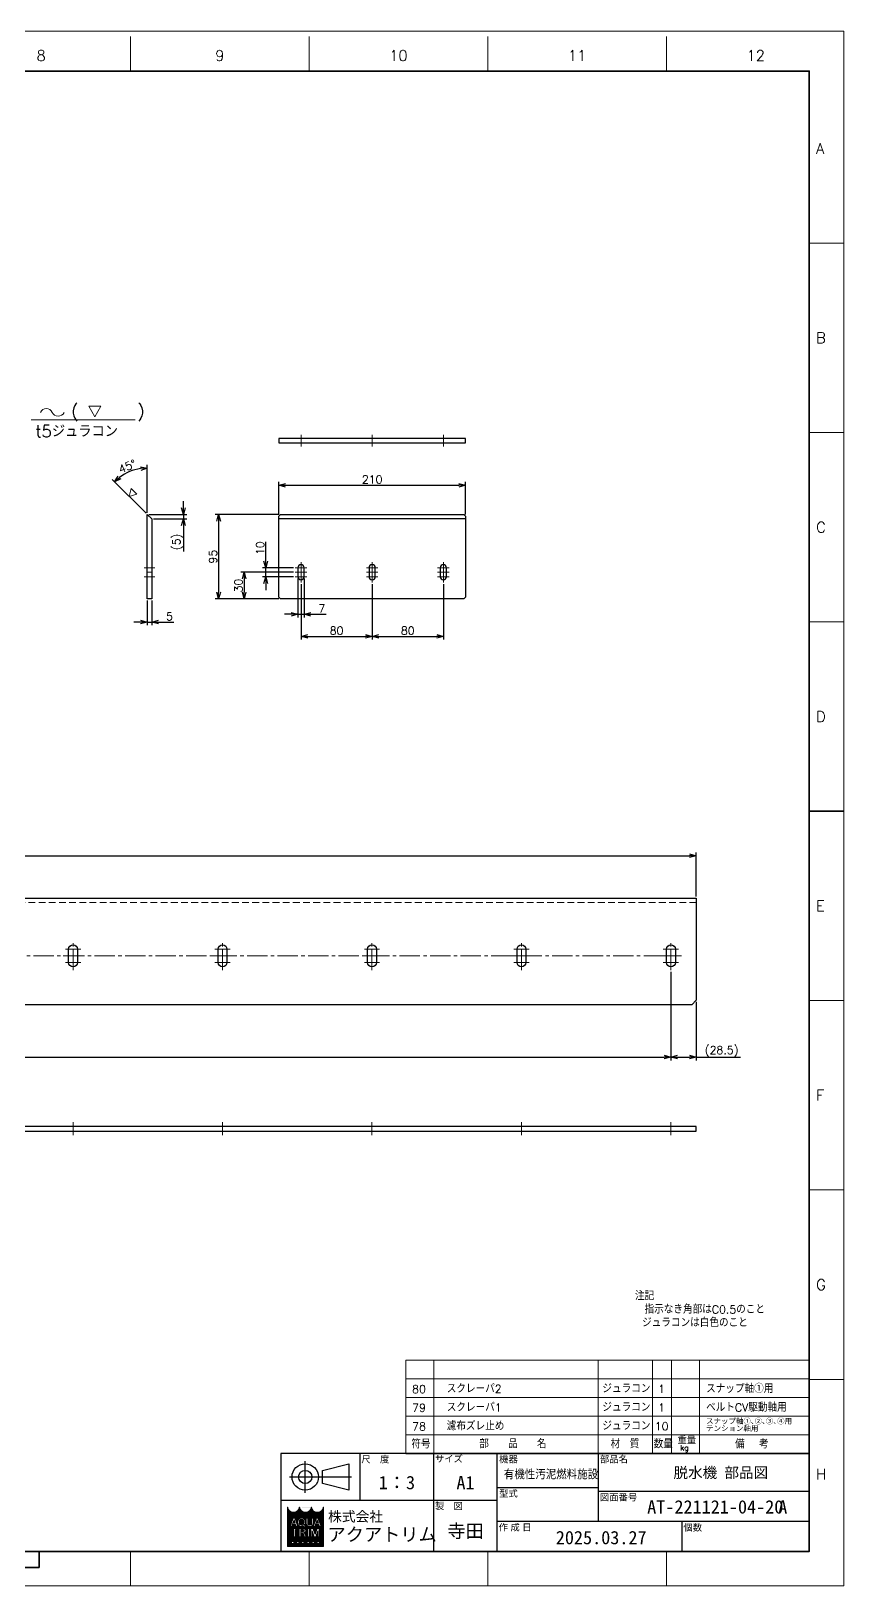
# Model space of a CAD drawing. Header units: millimetres. Extents: x 0 to 2485, y -14 to 1749.
# Drawn here: x 1571 to 2485, y 0 to 1749 of the extents above; entities that cross this region are included whole.
import ezdxf
from ezdxf.enums import TextEntityAlignment as Align

# ---------------------------------------------------------------- set-up
doc = ezdxf.new("R2010")
doc.units = ezdxf.units.MM
doc.header["$LTSCALE"] = 1.2
doc.header["$PDMODE"] = 99
doc.header["$PDSIZE"] = 1
doc.linetypes.add('CENTER2', pattern=[28.575, 19.05, -3.175, 3.175, -3.175])
doc.linetypes.add('HIDDEN', pattern=[9.525, 6.35, -3.175])
for name, color, linetype, lineweight in [('04_HIDDEN', 2, 'HIDDEN', 13), ('05_CENTER', 4, 'CENTER2', 13), ('07_TEXT', 3, 'Continuous', 13), ('08_DIM', 3, 'Continuous', 13), ('90_FRAME', 5, 'Continuous', 35)]:
    doc.layers.add(name, color=color, linetype=linetype, lineweight=lineweight)
doc.layers.add('10_DRAFT', color=8, linetype='Continuous', lineweight=0, plot=False)
doc.layers.add('91_BLANK', color=5, linetype='Continuous', lineweight=0, plot=False)
doc.styles.add('KSS_TXT', font='txt.shx', dxfattribs={"bigfont": 'extfont2.shx'})
doc.styles.add('MS_G', font='MS Gothic.ttf')
doc.styles.get("Standard").update_dxf_attribs({"font": 'txt.shx', "bigfont": 'extfont2.shx'})
doc.styles.add('表題用', font='MS PGothic.ttf')
doc.dimstyles.new('KSS_DIM', dxfattribs={"dimscale": 3, "dimtxt": 3, "dimasz": 2.5, "dimexe": 1.25, "dimexo": 0.625, "dimtad": 1, "dimdsep": 46, "dimtxsty": 'KSS_TXT', "dimblk": 'OPEN30', "dimcen": 0, "dimazin": 2, "dimtfac": 0.75, "dimtmove": 0, "dimatfit": 3, "dimldrblk": 'OPEN30', "dimfxl": 1.25, "dimtolj": 1, "dimarcsym": 0})

# ---------------------------------------------------------------- blocks, each defined once
blk = doc.blocks.new('_Open30')
at = {"color": 0, "linetype": 'ByBlock', "lineweight": -2}
for p, q in [((-1, 0.27), (0, 0)), ((0, 0), (-1, -0.27)), ((0, 0), (-1, 0))]:
    blk.add_line(p, q, dxfattribs=at)
blk = doc.blocks.new('*D145')
at = {"layer": '08_DIM', "color": 0, "lineweight": -2, "transparency": 16777216}
for p, q in [((413.7, 775.5), (413.7, 824.9)), ((2318.7, 775.5), (2318.7, 824.9)), ((421.2, 821.2), (2311.2, 821.2))]:
    blk.add_line(p, q, dxfattribs=at)
at = {"layer": 'Defpoints', "color": 0, "transparency": 16777216}
for p in [(2318.7, 821.2), (413.7, 773.7), (2318.7, 773.7)]:
    blk.add_point(p, dxfattribs=at)
at = {"layer": '08_DIM', "color": 0, "lineweight": -2, "transparency": 16777216, "xscale": 7.5, "yscale": 7.5, "zscale": 7.5, "rotation": 180}
blk.add_blockref('_Open30', (413.7, 821.2), dxfattribs=at)
at = {"layer": '08_DIM', "color": 0, "lineweight": -2, "transparency": 16777216, "xscale": 7.5, "yscale": 7.5, "zscale": 7.5}
blk.add_blockref('_Open30', (2318.7, 821.2), dxfattribs=at)
at = {"layer": '08_DIM', "color": 0, "transparency": 16777216, "insert": (1366.2, 827.6), "char_height": 9, "attachment_point": 5, "style": 'KSS_TXT'}
blk.add_mtext('\\A1;1905', dxfattribs=at)
blk = doc.blocks.new('*D150')
at = {"layer": '08_DIM', "color": 0, "lineweight": -2, "transparency": 16777216}
for p, q in [((442.2, 690.7), (442.2, 591)), ((2290.2, 690.7), (2290.2, 591)), ((449.7, 594.8), (2282.7, 594.8))]:
    blk.add_line(p, q, dxfattribs=at)
at = {"layer": 'Defpoints', "color": 0, "transparency": 16777216}
for p in [(442.2, 692.6), (2290.2, 692.6), (2290.2, 594.8)]:
    blk.add_point(p, dxfattribs=at)
at = {"layer": '08_DIM', "color": 0, "lineweight": -2, "transparency": 16777216, "xscale": 7.5, "yscale": 7.5, "zscale": 7.5, "rotation": 180}
blk.add_blockref('_Open30', (442.2, 594.8), dxfattribs=at)
at = {"layer": '08_DIM', "color": 0, "lineweight": -2, "transparency": 16777216, "xscale": 7.5, "yscale": 7.5, "zscale": 7.5}
blk.add_blockref('_Open30', (2290.2, 594.8), dxfattribs=at)
at = {"layer": '08_DIM', "color": 0, "transparency": 16777216, "insert": (1366.2, 601.2), "char_height": 9, "attachment_point": 5, "style": 'KSS_TXT'}
blk.add_mtext('\\A1;11x168=1848', dxfattribs=at)
blk = doc.blocks.new('*D160')
at = {"layer": '08_DIM', "color": 0, "lineweight": -2, "transparency": 16777216}
for p, q in [((2290.2, 690.7), (2290.2, 591)), ((2318.7, 656.8), (2318.7, 591)), ((2297.7, 594.8), (2311.2, 594.8)), ((2318.7, 594.8), (2368.3, 594.8))]:
    blk.add_line(p, q, dxfattribs=at)
at = {"layer": 'Defpoints', "color": 0, "transparency": 16777216}
for p in [(2290.2, 692.6), (2318.7, 658.7), (2318.7, 594.8)]:
    blk.add_point(p, dxfattribs=at)
at = {"layer": '08_DIM', "color": 0, "lineweight": -2, "transparency": 16777216, "xscale": 7.5, "yscale": 7.5, "zscale": 7.5, "rotation": 180}
blk.add_blockref('_Open30', (2290.2, 594.8), dxfattribs=at)
at = {"layer": '08_DIM', "color": 0, "lineweight": -2, "transparency": 16777216, "xscale": 7.5, "yscale": 7.5, "zscale": 7.5}
blk.add_blockref('_Open30', (2318.7, 594.8), dxfattribs=at)
at = {"layer": '08_DIM', "color": 0, "transparency": 16777216, "insert": (2347.2, 601.2), "char_height": 9, "attachment_point": 5, "style": 'KSS_TXT'}
blk.add_mtext('\\A1;(28.5)', dxfattribs=at)
blk = doc.blocks.new('p1ba01')
for p, q in [((0, 0), (-1.5, 2.6)), ((-1.5, 2.6), (1.5, 2.6)), ((1.5, 2.6), (0, 0))]:
    blk.add_line(p, q)
blk = doc.blocks.new('*D162')
at = {"layer": '08_DIM', "color": 0, "lineweight": -2, "transparency": 16777216}
for p, q in [((1849.5, 1205.1), (1778.1, 1205.1)), ((1781.8, 1197.6), (1781.8, 1117.6)), ((1849.5, 1110.1), (1778.1, 1110.1))]:
    blk.add_line(p, q, dxfattribs=at)
at = {"layer": 'Defpoints', "color": 0, "transparency": 16777216}
for p in [(1851.4, 1205.1), (1781.8, 1110.1), (1851.4, 1110.1)]:
    blk.add_point(p, dxfattribs=at)
at = {"layer": '08_DIM', "color": 0, "lineweight": -2, "transparency": 16777216, "xscale": 7.5, "yscale": 7.5, "zscale": 7.5}
for p, rotation in [((1781.8, 1205.1), 90), ((1781.8, 1110.1), 270)]:
    blk.add_blockref('_Open30', p, dxfattribs=dict(at, rotation=rotation))
at = {"layer": '08_DIM', "color": 0, "transparency": 16777216, "insert": (1775.5, 1157.6), "char_height": 9, "attachment_point": 5, "rotation": 90, "style": 'KSS_TXT'}
blk.add_mtext('\\A1;95', dxfattribs=at)
blk = doc.blocks.new('*D163')
at = {"layer": '08_DIM', "color": 0, "lineweight": -2, "transparency": 16777216}
for p, q in [((1701.6, 1108.2), (1701.6, 1080.4)), ((1706.6, 1108.2), (1706.6, 1080.4)), ((1694.1, 1084.1), (1686.6, 1084.1)), ((1701.6, 1084.1), (1706.6, 1084.1)), ((1714.1, 1084.1), (1731.3, 1084.1))]:
    blk.add_line(p, q, dxfattribs=at)
at = {"layer": 'Defpoints', "color": 0, "transparency": 16777216}
for p in [(1701.6, 1110.1), (1706.6, 1110.1), (1706.6, 1084.1)]:
    blk.add_point(p, dxfattribs=at)
at = {"layer": '08_DIM', "color": 0, "lineweight": -2, "transparency": 16777216, "xscale": 7.5, "yscale": 7.5, "zscale": 7.5}
blk.add_blockref('_Open30', (1701.6, 1084.1), dxfattribs=at)
at = {"layer": '08_DIM', "color": 0, "lineweight": -2, "transparency": 16777216, "xscale": 7.5, "yscale": 7.5, "zscale": 7.5, "rotation": 180}
blk.add_blockref('_Open30', (1706.6, 1084.1), dxfattribs=at)
at = {"layer": '08_DIM', "color": 0, "transparency": 16777216, "insert": (1726.5, 1090.5), "char_height": 9, "attachment_point": 5, "style": 'KSS_TXT'}
blk.add_mtext('\\A1;5', dxfattribs=at)
blk = doc.blocks.new('*D164')
at = {"layer": '08_DIM', "color": 0, "lineweight": -2, "transparency": 16777216}
for p, q in [((1866, 1140.1), (1806.8, 1140.1)), ((1810.5, 1132.6), (1810.5, 1117.6)), ((1849.5, 1110.1), (1806.8, 1110.1))]:
    blk.add_line(p, q, dxfattribs=at)
at = {"layer": 'Defpoints', "color": 0, "transparency": 16777216}
for p in [(1867.9, 1140.1), (1810.5, 1110.1), (1851.4, 1110.1)]:
    blk.add_point(p, dxfattribs=at)
at = {"layer": '08_DIM', "color": 0, "lineweight": -2, "transparency": 16777216, "xscale": 7.5, "yscale": 7.5, "zscale": 7.5}
for p, rotation in [((1810.5, 1140.1), 90), ((1810.5, 1110.1), 270)]:
    blk.add_blockref('_Open30', p, dxfattribs=dict(at, rotation=rotation))
at = {"layer": '08_DIM', "color": 0, "transparency": 16777216, "insert": (1804.1, 1125.1), "char_height": 9, "attachment_point": 5, "rotation": 90, "style": 'KSS_TXT'}
blk.add_mtext('\\A1;30', dxfattribs=at)
blk = doc.blocks.new('*D165')
at = {"layer": '08_DIM', "color": 0, "lineweight": -2, "transparency": 16777216}
for p, q in [((1834.8, 1152.6), (1834.8, 1174.3)), ((1866, 1145.1), (1831, 1145.1)), ((1834.8, 1135.1), (1834.8, 1145.1)), ((1866, 1135.1), (1831, 1135.1)), ((1834.8, 1127.6), (1834.8, 1120.1))]:
    blk.add_line(p, q, dxfattribs=at)
at = {"layer": 'Defpoints', "color": 0, "transparency": 16777216}
for p in [(1834.8, 1145.1), (1867.9, 1145.1), (1867.9, 1135.1)]:
    blk.add_point(p, dxfattribs=at)
at = {"layer": '08_DIM', "color": 0, "lineweight": -2, "transparency": 16777216, "xscale": 7.5, "yscale": 7.5, "zscale": 7.5}
for p, rotation in [((1834.8, 1145.1), 270), ((1834.8, 1135.1), 90)]:
    blk.add_blockref('_Open30', p, dxfattribs=dict(at, rotation=rotation))
at = {"layer": '08_DIM', "color": 0, "transparency": 16777216, "insert": (1828.4, 1167.2), "char_height": 9, "attachment_point": 5, "rotation": 90, "style": 'KSS_TXT'}
blk.add_mtext('\\A1;10', dxfattribs=at)
blk = doc.blocks.new('*D166')
at = {"layer": '08_DIM', "color": 0, "lineweight": -2, "transparency": 16777216}
for p, q in [((1849.4, 1204.9), (1849.4, 1241.8)), ((2059.4, 1204.9), (2059.4, 1241.8)), ((1856.9, 1238), (2051.9, 1238))]:
    blk.add_line(p, q, dxfattribs=at)
at = {"layer": 'Defpoints', "color": 0, "transparency": 16777216}
for p in [(2059.4, 1238), (1849.4, 1203.1), (2059.4, 1203.1)]:
    blk.add_point(p, dxfattribs=at)
at = {"layer": '08_DIM', "color": 0, "lineweight": -2, "transparency": 16777216, "xscale": 7.5, "yscale": 7.5, "zscale": 7.5, "rotation": 180}
blk.add_blockref('_Open30', (1849.4, 1238), dxfattribs=at)
at = {"layer": '08_DIM', "color": 0, "lineweight": -2, "transparency": 16777216, "xscale": 7.5, "yscale": 7.5, "zscale": 7.5}
blk.add_blockref('_Open30', (2059.4, 1238), dxfattribs=at)
at = {"layer": '08_DIM', "color": 0, "transparency": 16777216, "insert": (1954.4, 1244.4), "char_height": 9, "attachment_point": 5, "style": 'KSS_TXT'}
blk.add_mtext('\\A1;210', dxfattribs=at)
blk = doc.blocks.new('*D167')
at = {"layer": '08_DIM', "color": 0, "lineweight": -2, "transparency": 16777216}
for p, q in [((1954.4, 1126.7), (1954.4, 1064.3)), ((2034.4, 1126.7), (2034.4, 1064.3)), ((1961.9, 1068), (2026.9, 1068))]:
    blk.add_line(p, q, dxfattribs=at)
at = {"layer": 'Defpoints', "color": 0, "transparency": 16777216}
for p in [(1954.4, 1128.6), (2034.4, 1128.6), (2034.4, 1068)]:
    blk.add_point(p, dxfattribs=at)
at = {"layer": '08_DIM', "color": 0, "lineweight": -2, "transparency": 16777216, "xscale": 7.5, "yscale": 7.5, "zscale": 7.5, "rotation": 180}
blk.add_blockref('_Open30', (1954.4, 1068), dxfattribs=at)
at = {"layer": '08_DIM', "color": 0, "lineweight": -2, "transparency": 16777216, "xscale": 7.5, "yscale": 7.5, "zscale": 7.5}
blk.add_blockref('_Open30', (2034.4, 1068), dxfattribs=at)
at = {"layer": '08_DIM', "color": 0, "transparency": 16777216, "insert": (1994.4, 1074.4), "char_height": 9, "attachment_point": 5, "style": 'KSS_TXT'}
blk.add_mtext('\\A1;80', dxfattribs=at)
blk = doc.blocks.new('*D168')
at = {"layer": '08_DIM', "color": 0, "lineweight": -2, "transparency": 16777216}
for p, q in [((1874.4, 1126.7), (1874.4, 1064.3)), ((1954.4, 1126.7), (1954.4, 1064.3)), ((1881.9, 1068), (1946.9, 1068))]:
    blk.add_line(p, q, dxfattribs=at)
at = {"layer": 'Defpoints', "color": 0, "transparency": 16777216}
for p in [(1874.4, 1128.6), (1954.4, 1128.6), (1954.4, 1068)]:
    blk.add_point(p, dxfattribs=at)
at = {"layer": '08_DIM', "color": 0, "lineweight": -2, "transparency": 16777216, "xscale": 7.5, "yscale": 7.5, "zscale": 7.5, "rotation": 180}
blk.add_blockref('_Open30', (1874.4, 1068), dxfattribs=at)
at = {"layer": '08_DIM', "color": 0, "lineweight": -2, "transparency": 16777216, "xscale": 7.5, "yscale": 7.5, "zscale": 7.5}
blk.add_blockref('_Open30', (1954.4, 1068), dxfattribs=at)
at = {"layer": '08_DIM', "color": 0, "transparency": 16777216, "insert": (1914.4, 1074.4), "char_height": 9, "attachment_point": 5, "style": 'KSS_TXT'}
blk.add_mtext('\\A1;80', dxfattribs=at)
blk = doc.blocks.new('*D169')
at = {"layer": '08_DIM', "color": 0, "lineweight": -2, "transparency": 16777216}
for p, q in [((1870.9, 1133.2), (1870.9, 1089.1)), ((1877.9, 1133.2), (1877.9, 1089.1)), ((1863.4, 1092.9), (1855.9, 1092.9)), ((1870.9, 1092.9), (1877.9, 1092.9)), ((1885.4, 1092.9), (1902.7, 1092.9))]:
    blk.add_line(p, q, dxfattribs=at)
at = {"layer": 'Defpoints', "color": 0, "transparency": 16777216}
for p in [(1870.9, 1135.1), (1877.9, 1135.1), (1877.9, 1092.9)]:
    blk.add_point(p, dxfattribs=at)
at = {"layer": '08_DIM', "color": 0, "lineweight": -2, "transparency": 16777216, "xscale": 7.5, "yscale": 7.5, "zscale": 7.5}
blk.add_blockref('_Open30', (1870.9, 1092.9), dxfattribs=at)
at = {"layer": '08_DIM', "color": 0, "lineweight": -2, "transparency": 16777216, "xscale": 7.5, "yscale": 7.5, "zscale": 7.5, "rotation": 180}
blk.add_blockref('_Open30', (1877.9, 1092.9), dxfattribs=at)
at = {"layer": '08_DIM', "color": 0, "transparency": 16777216, "insert": (1897.8, 1099.2), "char_height": 9, "attachment_point": 5, "style": 'KSS_TXT'}
blk.add_mtext('\\A1;7', dxfattribs=at)
blk = doc.blocks.new('*D170')
at = {"layer": '08_DIM', "color": 0, "lineweight": -2, "transparency": 16777216}
for p, q in [((1742.2, 1212.6), (1742.2, 1220.1)), ((1703.5, 1205.1), (1745.9, 1205.1)), ((1708.5, 1200.1), (1745.9, 1200.1)), ((1742.2, 1205.1), (1742.2, 1200.1)), ((1742.2, 1192.6), (1742.2, 1163.3))]:
    blk.add_line(p, q, dxfattribs=at)
at = {"layer": 'Defpoints', "color": 0, "transparency": 16777216}
for p in [(1701.6, 1205.1), (1706.6, 1200.1), (1742.2, 1200.1)]:
    blk.add_point(p, dxfattribs=at)
at = {"layer": '08_DIM', "color": 0, "lineweight": -2, "transparency": 16777216, "xscale": 7.5, "yscale": 7.5, "zscale": 7.5}
for p, rotation in [((1742.2, 1205.1), 270), ((1742.2, 1200.1), 90)]:
    blk.add_blockref('_Open30', p, dxfattribs=dict(at, rotation=rotation))
at = {"layer": '08_DIM', "color": 0, "transparency": 16777216, "insert": (1735.8, 1174.2), "char_height": 9, "attachment_point": 5, "rotation": 90, "style": 'KSS_TXT'}
blk.add_mtext('\\A1;(5)', dxfattribs=at)
blk = doc.blocks.new('*D171')
at = {"layer": '08_DIM', "color": 0, "lineweight": -2, "transparency": 16777216}
for p, q in [((1701.6, 1206.9), (1701.6, 1260.9)), ((1700.3, 1206.4), (1662.1, 1244.6))]:
    blk.add_line(p, q, dxfattribs=at)
blk.add_arc((1701.6, 1205.1), 52.1, 98.2506, 126.7494, dxfattribs=at)
at = {"layer": 'Defpoints', "color": 0, "transparency": 16777216}
for p in [(1688.1, 1255.4), (1701.6, 1205.1), (1701.6, 1205.1), (1706.6, 1200.1), (1701.6, 1110.1)]:
    blk.add_point(p, dxfattribs=at)
at = {"layer": '08_DIM', "color": 0, "lineweight": -2, "transparency": 16777216, "xscale": 7.5, "yscale": 7.5, "zscale": 7.5}
for p, rotation in [((1701.6, 1257.2), 4.125295865851593), ((1664.7, 1241.9), 220.8747041341446)]:
    blk.add_blockref('_Open30', p, dxfattribs=dict(at, rotation=rotation))
at = {"layer": '08_DIM', "color": 0, "transparency": 16777216, "insert": (1679.2, 1259.1), "char_height": 9, "attachment_point": 5, "rotation": 22.5, "style": 'KSS_TXT'}
blk.add_mtext('\\A1;45°', dxfattribs=at)
blk = doc.blocks.new('p1ba05')
for centre, start, end in [((-2.95, 0.29), 24.2276, 155.5758), ((0, 1.62), 204.2276, 335.5758)]:
    blk.add_arc(centre, 1.62, start, end)

msp = doc.modelspace()

# ---------------------------------------------------------------- hatches: boundary and pattern name
at = {"layer": '90_FRAME', "lineweight": 5}
h = msp.add_hatch(dxfattribs=at)
h.set_pattern_fill('_USER', color=4, scale=0.9, angle=45, pattern_type=0)
h.set_pattern_definition([(45, (2e-06, 2e-07), (-0.6363961, 0.6363961), [])])
edge = h.paths.add_edge_path()
edge.add_arc((1899.588, 88.533), 0.192, 90, 180)
edge.add_ellipse((1892.864, 88.533), major_axis=(-6.532, 0), ratio=0.88235294, start_angle=360, end_angle=540, ccw=False)
edge.add_arc((1886.14, 88.533), 0.192, 3.187318, 180)
edge.add_ellipse((1879.415, 88.533), major_axis=(-6.532, 0), ratio=0.88235294, start_angle=360, end_angle=540, ccw=False)
edge.add_arc((1872.691, 88.533), 0.192, 3.187318, 180)
edge.add_ellipse((1865.967, 88.533), major_axis=(-6.532, 0), ratio=0.88235294, start_angle=360, end_angle=540, ccw=False)
edge.add_arc((1859.243, 88.533), 0.192, 3.187318, 90)
edge.add_line((1859.243, 88.725), (1859.243, 44.346))
edge.add_line((1859.243, 44.346), (1899.588, 44.346))
edge.add_line((1899.588, 44.346), (1899.588, 88.725))
h.paths.add_polyline_path([(1865.749, 76.273), (1867.342, 76.273), (1870.964, 66.713), (1870.964, 66.667), (1869.239, 66.667), (1868.338, 69.2), (1864.791, 69.2), (1865.311, 70.66), (1867.818, 70.66), (1866.545, 74.234), (1863.851, 66.667), (1862.126, 66.667), (1862.126, 66.713)], flags=16)
edge = h.paths.add_edge_path(flags=16)
edge.add_ellipse((1874.973, 72.047), major_axis=(-4.419, 0), ratio=0.95652174, start_angle=180, end_angle=360, ccw=False)
edge.add_line((1879.392, 72.047), (1879.392, 70.894))
edge.add_ellipse((1874.973, 70.894), major_axis=(-4.419, 0), ratio=0.95652174, start_angle=142.105255, end_angle=180, ccw=False)
edge.add_line((1878.46, 68.298), (1877.222, 69.318))
edge.add_ellipse((1874.973, 71.007), major_axis=(2.818, 0), ratio=0.99503582, start_angle=-37.042763, end_angle=0)
edge.add_line((1877.79, 71.007), (1877.79, 71.934))
edge.add_ellipse((1874.973, 71.934), major_axis=(2.818, 0), ratio=0.99471826, start_angle=360, end_angle=540)
edge.add_line((1872.155, 71.934), (1872.155, 71.007))
edge.add_ellipse((1874.973, 71.007), major_axis=(2.818, 0), ratio=0.99503582, start_angle=-180, end_angle=-65.757949)
edge.add_line((1876.13, 68.451), (1875.345, 69.214))
edge.add_line((1875.345, 69.214), (1876.196, 70.118))
edge.add_line((1876.196, 70.118), (1879.754, 67.186))
edge.add_line((1879.754, 67.186), (1878.643, 66.005))
edge.add_line((1878.643, 66.005), (1877.307, 67.305))
edge.add_ellipse((1874.973, 70.894), major_axis=(-4.419, 0), ratio=0.95652174, start_angle=0, end_angle=121.883625, ccw=False)
edge.add_line((1870.554, 70.894), (1870.554, 72.047))
h.paths.add_polyline_path([(1871.25, 64.746), (1871.25, 63.401), (1868.368, 63.401, 0.41421356), (1868.176, 63.209), (1868.176, 55.14), (1866.447, 55.14), (1866.447, 63.209, 0.41421356), (1866.254, 63.401), (1863.373, 63.401), (1863.373, 64.746)], flags=16)
edge = h.paths.add_edge_path(flags=16)
edge.add_line((1872.345, 64.746), (1876.763, 64.746))
edge.add_ellipse((1876.763, 62.219), major_axis=(-3.101, 0), ratio=0.8148203, start_angle=111.386975, end_angle=270, ccw=False)
edge.add_arc((1877.239, 58.795), 1.256, 22.272952, 58.553113, ccw=False)
edge.add_line((1878.401, 59.271), (1880.057, 55.217))
edge.add_line((1880.057, 55.217), (1880.057, 55.14))
edge.add_line((1880.057, 55.14), (1878.193, 55.14))
edge.add_line((1878.193, 55.14), (1876.731, 59.211))
edge.add_arc((1876.018, 58.924), 0.768, 21.928298, 90)
edge.add_line((1876.018, 59.692), (1874.131, 59.692))
edge.add_line((1874.131, 59.692), (1874.131, 61.037))
edge.add_line((1874.131, 61.037), (1876.994, 61.037))
edge.add_arc((1876.953, 62.219), 1.183, 271.997057, 448.002943)
edge.add_line((1876.994, 63.401), (1874.074, 63.401))
edge.add_line((1874.074, 63.401), (1874.074, 55.14))
edge.add_line((1874.074, 55.14), (1872.345, 55.14))
edge.add_line((1872.345, 55.14), (1872.345, 64.746))
h.paths.add_polyline_path([(1880.28, 76.273), (1882.009, 76.273), (1882.009, 70.894, 0.17503056), (1882.772, 68.692, 0.25714961), (1885.857, 68.692, 0.17503056), (1886.62, 70.894), (1886.62, 76.273), (1888.349, 76.273), (1888.349, 70.546, -0.37939124), (1884.602, 66.667), (1884.026, 66.667, -0.37939124), (1880.28, 70.546)], flags=16)
h.paths.add_polyline_path([(1881.514, 64.746), (1883.627, 64.746), (1883.627, 63.401, 0.41421356), (1883.435, 63.209), (1883.435, 56.677, 0.41421356), (1883.627, 56.485), (1883.627, 55.14), (1881.514, 55.14), (1881.514, 56.485, 0.41421356), (1881.706, 56.677), (1881.706, 63.209, 0.41421356), (1881.514, 63.401)], flags=16)
h.paths.add_polyline_path([(1885.358, 64.746), (1887.867, 64.746), (1890.161, 57.769), (1892.455, 64.746), (1894.965, 64.746), (1894.965, 55.14), (1893.236, 55.14), (1893.236, 61.864), (1891.025, 55.14), (1889.296, 55.14), (1887.085, 61.864), (1887.087, 55.14), (1885.358, 55.14)], flags=16)
h.paths.add_polyline_path([(1891.874, 76.273), (1893.467, 76.273), (1897.089, 66.713), (1897.089, 66.667), (1895.364, 66.667), (1894.463, 69.2), (1890.916, 69.2), (1891.436, 70.66), (1893.943, 70.66), (1892.67, 74.234), (1889.976, 66.667), (1888.251, 66.667), (1888.251, 66.713)], flags=16)
h.paths.add_polyline_path([(1863.854, 50.109), (1866.159, 50.109), (1866.159, 47.804), (1863.854, 47.804)], flags=16)
h.paths.add_polyline_path([(1869.617, 50.109), (1871.923, 50.109), (1871.923, 47.804), (1869.617, 47.804)], flags=16)
h.paths.add_polyline_path([(1875.381, 50.109), (1877.686, 50.109), (1877.686, 47.804), (1875.381, 47.804)], flags=16)
h.paths.add_polyline_path([(1881.145, 50.109), (1883.45, 50.109), (1883.45, 47.804), (1881.145, 47.804)], flags=16)
h.paths.add_polyline_path([(1886.908, 50.109), (1889.214, 50.109), (1889.214, 47.804), (1886.908, 47.804)], flags=16)
h.paths.add_polyline_path([(1892.672, 50.109), (1894.977, 50.109), (1894.977, 47.804), (1892.672, 47.804)], flags=16)

# ---------------------------------------------------------------- linework, layer by layer
at = {"color": 3}
msp.add_line((2059.418, 1200.064), (1849.418, 1200.064), dxfattribs=at)
at = {"color": 0}
for points in [[(1849.418, 1285.516), (2059.418, 1285.516), (2059.418, 1290.516), (1849.418, 1290.516)], [(1701.583, 1110.064), (1701.583, 1205.064), (1706.583, 1200.064), (1706.583, 1110.064)], [(1849.418, 1112.064), (1849.418, 1203.064), (1851.418, 1205.064), (2057.418, 1205.064), (2059.418, 1203.064), (2059.418, 1112.064), (2057.418, 1110.064), (1851.418, 1110.064)], [(413.697, 773.671), (2318.697, 773.671), (2318.697, 658.672), (2313.697, 653.672), (418.697, 653.672), (413.697, 658.672)]]:
    msp.add_lwpolyline(points, close=True, dxfattribs=at)
for points in [[(1877.918, 1135.064), (1877.918, 1145.064, 1), (1870.918, 1145.064), (1870.918, 1135.064, 1)], [(1957.918, 1135.064), (1957.918, 1145.064, 1), (1950.918, 1145.064), (1950.918, 1135.064, 1)], [(2037.918, 1135.064), (2037.918, 1145.064, 1), (2030.918, 1145.064), (2030.918, 1135.064, 1)]]:
    msp.add_lwpolyline(points, format="xyb", close=True)
for points in [[(1623.197, 716.171), (1623.197, 701.171, -1), (1613.197, 701.171), (1613.197, 716.171, -1)], [(1791.197, 716.171), (1791.197, 701.171, -1), (1781.197, 701.171), (1781.197, 716.171, -1)], [(1959.197, 716.171), (1959.197, 701.171, -1), (1949.197, 701.171), (1949.197, 716.171, -1)], [(2127.197, 716.171), (2127.197, 701.171, -1), (2117.197, 701.171), (2117.197, 716.171, -1)], [(2295.197, 716.171), (2295.197, 701.171, -1), (2285.197, 701.171), (2285.197, 716.171, -1)]]:
    msp.add_lwpolyline(points, format="xyb", close=True, dxfattribs=at)
msp.add_lwpolyline([(2318.697, 516.64), (413.697, 516.64), (413.697, 511.64), (2318.697, 511.64)], close=True)
at = {"layer": '04_HIDDEN', "color": 3}
msp.add_line((413.697, 768.671), (2318.697, 768.671), dxfattribs=at)
at = {"layer": '05_CENTER'}
for p, q in [((1874.418, 1281.547), (1874.418, 1294.489)), ((1954.418, 1281.547), (1954.418, 1294.489)), ((2034.418, 1281.547), (2034.418, 1294.489)), ((1710.144, 1145.064), (1698.021, 1145.064)), ((1880.918, 1145.064), (1867.918, 1145.064)), ((1880.918, 1140.064), (1867.918, 1140.064)), ((1874.418, 1151.564), (1874.418, 1128.564)), ((1960.918, 1145.064), (1947.918, 1145.064)), ((1960.918, 1140.064), (1947.918, 1140.064)), ((1954.418, 1151.564), (1954.418, 1128.564)), ((2040.918, 1145.064), (2027.918, 1145.064)), ((2040.918, 1140.064), (2027.918, 1140.064)), ((2034.418, 1151.564), (2034.418, 1128.564)), ((1710.144, 1135.064), (1698.021, 1135.064)), ((1880.918, 1135.064), (1867.918, 1135.064)), ((1960.918, 1135.064), (1947.918, 1135.064)), ((2040.918, 1135.064), (2027.918, 1135.064)), ((1618.197, 692.611), (1618.197, 724.732)), ((1786.197, 692.611), (1786.197, 724.732)), ((1954.197, 692.611), (1954.197, 724.732)), ((2122.197, 692.611), (2122.197, 724.732)), ((2290.197, 692.611), (2290.197, 724.732)), ((442.197, 708.671), (2302.197, 708.671)), ((1629.197, 708.671), (1607.197, 708.671)), ((1626.757, 716.171), (1609.637, 716.171)), ((1626.757, 701.171), (1609.637, 701.171)), ((1797.197, 708.671), (1775.197, 708.671)), ((1794.757, 716.171), (1777.637, 716.171)), ((1794.757, 701.171), (1777.637, 701.171)), ((1965.197, 708.671), (1943.197, 708.671)), ((1962.757, 716.171), (1945.637, 716.171)), ((1962.757, 701.171), (1945.637, 701.171)), ((2133.197, 708.671), (2111.197, 708.671)), ((2130.757, 716.171), (2113.637, 716.171)), ((2130.757, 701.171), (2113.637, 701.171)), ((2301.197, 708.671), (2279.197, 708.671)), ((2298.757, 716.171), (2281.637, 716.171)), ((2298.757, 701.171), (2281.637, 701.171)), ((1618.197, 506.822), (1618.197, 521.462)), ((1786.197, 506.822), (1786.197, 521.462)), ((1954.197, 506.822), (1954.197, 521.462)), ((2122.197, 506.822), (2122.197, 521.462)), ((2290.197, 506.822), (2290.197, 521.462))]:
    msp.add_line(p, q, dxfattribs=at)
at = {"layer": '08_DIM'}
msp.add_line((1571.052, 1311.477), (1687.996, 1311.477), dxfattribs=at)
at = {"layer": '10_DRAFT'}
msp.add_line((1706.583, 1140.064), (1701.583, 1140.064), dxfattribs=at)
at = {"layer": '90_FRAME', "color": 4, "lineweight": 13}
for p, q in [((1682.728, 1703.874), (1682.728, 1742.759)), ((1883.528, 1703.874), (1883.528, 1742.759)), ((2084.328, 1703.874), (2084.328, 1742.759)), ((2285.128, 1703.874), (2285.128, 1742.759)), ((2484.603, 1510.268), (2445.717, 1510.268)), ((2484.603, 1297.276), (2445.717, 1297.276)), ((2484.603, 1084.284), (2445.717, 1084.284)), ((2484.603, 658.301), (2445.717, 658.301)), ((2484.603, 445.309), (2445.717, 445.309)), ((1992.052, 254.026), (2445.717, 254.026)), ((1992.053, 254.026), (1992.053, 149.026)), ((2023.553, 254.026), (2023.553, 149.026)), ((2208.324, 254.026), (2208.324, 149.026)), ((2269.656, 254.026), (2269.656, 149.026)), ((2290.656, 254.026), (2290.656, 149.026)), ((2322.156, 254.026), (2322.156, 149.026)), ((1992.052, 233.026), (2445.717, 233.026)), ((2484.603, 232.318), (2445.717, 232.318)), ((1992.052, 212.026), (2445.717, 212.026)), ((1992.052, 191.026), (2445.717, 191.026)), ((1992.052, 170.026), (2445.717, 170.026)), ((1682.728, 0), (1682.728, 38.712)), ((1883.528, 0), (1883.528, 38.712)), ((2084.328, 0), (2084.328, 38.712)), ((2285.128, 0), (2285.128, 38.712))]:
    msp.add_line(p, q, dxfattribs=at)
at = {"layer": '90_FRAME'}
for p, q in [((2484.603, 871.293), (2445.717, 871.293)), ((1580.249, 20.765), (1580.249, 38.712)), ((982.006, 20.765), (1580.249, 20.765))]:
    msp.add_line(p, q, dxfattribs=at)
at = {"layer": '90_FRAME', "color": 0, "lineweight": 25}
for p, q in [((1879.189, 104.688), (1879.189, 140.328)), ((1940.817, 95.991), (1940.817, 149.026)), ((2023.553, 38.712), (2023.553, 149.026)), ((2095.038, 38.712), (2095.038, 149.026)), ((2208.324, 149.026), (2208.324, 72.655)), ((1861.369, 122.508), (1931.164, 122.508)), ((2095.038, 110.841), (2208.324, 110.841)), ((2208.324, 106.598), (2445.717, 106.598)), ((2095.038, 95.991), (1851.717, 95.991)), ((2095.038, 72.655), (2445.717, 72.655)), ((2302.445, 72.655), (2302.445, 38.712))]:
    msp.add_line(p, q, dxfattribs=at)
at = {"layer": '90_FRAME', "color": 7, "lineweight": 25}
msp.add_line((1992.053, 149.026), (2445.717, 149.026), dxfattribs=at)
at = {"layer": '90_FRAME', "color": 4, "lineweight": 5}
for p, q in [((1859.243, 44.346), (1859.243, 88.725)), ((1899.588, 88.725), (1899.588, 44.346)), ((1862.126, 66.713), (1865.749, 76.273)), ((1863.851, 66.667), (1866.545, 74.234)), ((1864.791, 69.2), (1865.311, 70.66)), ((1865.311, 70.66), (1867.818, 70.66)), ((1865.749, 76.273), (1867.342, 76.273)), ((1867.818, 70.66), (1866.545, 74.234)), ((1870.964, 66.713), (1867.342, 76.273)), ((1870.554, 72.047), (1870.554, 70.894)), ((1872.155, 71.934), (1872.155, 71.011)), ((1875.345, 69.214), (1876.196, 70.118)), ((1876.196, 70.118), (1879.754, 67.186)), ((1877.79, 71.934), (1877.79, 71.011)), ((1879.392, 72.047), (1879.392, 70.894)), ((1880.28, 70.546), (1880.28, 76.273)), ((1882.009, 76.273), (1880.28, 76.273)), ((1882.009, 70.894), (1882.009, 76.273)), ((1886.62, 70.894), (1886.62, 76.273)), ((1886.62, 76.273), (1888.349, 76.273)), ((1888.251, 66.713), (1891.874, 76.273)), ((1888.349, 70.546), (1888.349, 76.273)), ((1889.976, 66.667), (1892.67, 74.234)), ((1890.916, 69.2), (1891.436, 70.66)), ((1891.436, 70.66), (1893.943, 70.66)), ((1891.874, 76.273), (1893.467, 76.273)), ((1893.943, 70.66), (1892.67, 74.234)), ((1897.089, 66.713), (1893.467, 76.273)), ((1862.126, 66.667), (1862.126, 66.713)), ((1862.126, 66.713), (1862.126, 66.713)), ((1862.126, 66.667), (1862.126, 66.713)), ((1862.126, 66.667), (1863.851, 66.667)), ((1863.373, 64.746), (1871.25, 64.746)), ((1863.373, 64.746), (1863.373, 63.401)), ((1863.373, 63.401), (1866.254, 63.401)), ((1864.791, 69.2), (1868.338, 69.2)), ((1866.447, 55.14), (1866.447, 63.209)), ((1866.447, 55.14), (1868.176, 55.14)), ((1868.176, 55.14), (1868.176, 63.209)), ((1869.239, 66.667), (1868.338, 69.2)), ((1868.368, 63.401), (1871.25, 63.401)), ((1870.964, 66.667), (1869.239, 66.667)), ((1870.964, 66.667), (1870.964, 66.713)), ((1871.25, 64.746), (1871.25, 63.401)), ((1872.345, 64.746), (1872.345, 55.14)), ((1872.345, 64.746), (1876.763, 64.746)), ((1872.345, 55.14), (1874.074, 55.14)), ((1874.074, 55.14), (1874.074, 63.401)), ((1874.074, 63.401), (1876.994, 63.401)), ((1874.131, 59.692), (1874.131, 61.037)), ((1874.131, 61.037), (1876.994, 61.037)), ((1874.131, 59.692), (1876.018, 59.692)), ((1875.345, 69.214), (1876.13, 68.451)), ((1876.731, 59.211), (1878.193, 55.14)), ((1877.222, 69.318), (1878.46, 68.298)), ((1877.307, 67.305), (1878.643, 66.005)), ((1878.193, 55.14), (1880.057, 55.14)), ((1878.401, 59.271), (1880.057, 55.217)), ((1878.643, 66.005), (1879.754, 67.186)), ((1880.057, 55.217), (1880.057, 55.14)), ((1881.514, 64.746), (1883.627, 64.746)), ((1881.514, 64.746), (1881.514, 63.401)), ((1881.514, 55.14), (1881.514, 56.485)), ((1881.514, 55.14), (1883.627, 55.14)), ((1881.706, 56.677), (1881.706, 63.209)), ((1883.435, 56.677), (1883.435, 63.209)), ((1883.627, 64.746), (1883.627, 63.401)), ((1883.627, 55.14), (1883.627, 56.485)), ((1884.602, 66.667), (1884.026, 66.667)), ((1885.358, 64.746), (1885.358, 55.14)), ((1885.358, 64.746), (1887.867, 64.746)), ((1885.358, 55.14), (1887.087, 55.14)), ((1887.087, 55.14), (1887.085, 61.864)), ((1889.296, 55.14), (1887.085, 61.864)), ((1890.161, 57.769), (1887.867, 64.746)), ((1888.251, 66.667), (1888.251, 66.713)), ((1888.251, 66.713), (1888.251, 66.713)), ((1888.251, 66.667), (1888.251, 66.713)), ((1888.251, 66.667), (1889.976, 66.667)), ((1889.296, 55.14), (1891.025, 55.14)), ((1890.161, 57.769), (1892.455, 64.746)), ((1890.916, 69.2), (1894.463, 69.2)), ((1891.025, 55.14), (1893.236, 61.864)), ((1894.965, 64.746), (1892.455, 64.746)), ((1893.236, 61.864), (1893.236, 55.14)), ((1893.236, 55.14), (1894.965, 55.14)), ((1895.364, 66.667), (1894.463, 69.2)), ((1894.965, 55.14), (1894.965, 64.746)), ((1897.089, 66.667), (1895.364, 66.667)), ((1897.089, 66.667), (1897.089, 66.713)), ((1899.588, 44.346), (1859.243, 44.346)), ((1863.854, 50.109), (1866.159, 50.109)), ((1863.854, 50.109), (1863.854, 47.804)), ((1866.159, 47.804), (1863.854, 47.804)), ((1866.159, 50.109), (1866.159, 47.804)), ((1869.617, 50.109), (1871.923, 50.109)), ((1869.617, 50.109), (1869.617, 47.804)), ((1871.923, 47.804), (1869.617, 47.804)), ((1871.923, 50.109), (1871.923, 47.804)), ((1875.381, 50.109), (1877.686, 50.109)), ((1875.381, 50.109), (1875.381, 47.804)), ((1877.686, 47.804), (1875.381, 47.804)), ((1877.686, 50.109), (1877.686, 47.804)), ((1881.145, 50.109), (1883.45, 50.109)), ((1881.145, 50.109), (1881.145, 47.804)), ((1883.45, 47.804), (1881.145, 47.804)), ((1883.45, 50.109), (1883.45, 47.804)), ((1886.908, 50.109), (1889.214, 50.109)), ((1886.908, 50.109), (1886.908, 47.804)), ((1889.214, 47.804), (1886.908, 47.804)), ((1889.214, 50.109), (1889.214, 47.804)), ((1894.977, 50.109), (1892.672, 50.109)), ((1892.672, 50.109), (1892.672, 47.804)), ((1892.672, 47.804), (1894.977, 47.804)), ((1894.977, 50.109), (1894.977, 47.804))]:
    msp.add_line(p, q, dxfattribs=at)
at = {"layer": '90_FRAME'}
msp.add_lwpolyline([(116.538, 38.712), (2445.717, 38.712), (2445.717, 1703.874), (116.538, 1703.874)], close=True, dxfattribs=at)
at = {"layer": '90_FRAME', "color": 0, "lineweight": 25}
msp.add_lwpolyline([(1851.717, 38.712), (2445.717, 38.712), (2445.717, 149.026), (1851.717, 149.026)], close=True, dxfattribs=at)
msp.add_lwpolyline([(1898.494, 129.933), (1928.194, 137.358), (1928.194, 107.658), (1898.494, 115.083), (1898.494, 129.933)], dxfattribs=at)
for radius in [14.85, 7.425]:
    msp.add_circle((1879.189, 122.508), radius, dxfattribs=at)
at = {"layer": '90_FRAME', "color": 4, "lineweight": 5}
for centre, radius, start, end in [((1859.243, 88.533), 0.192, 0, 90), ((1872.691, 88.533), 0.192, 0, 180), ((1872.691, 88.533), 0.192, 0, 90), ((1886.14, 88.533), 0.192, 0, 180), ((1899.588, 88.533), 0.192, 90, 180), ((1884.341, 70.72), 4.065, 182.450031, 265.555257), ((1885.438, 70.849), 3.43, 179.252794, 218.964572), ((1884.287, 70.72), 4.065, 274.444743, 357.549969), ((1883.19, 70.849), 3.43, 321.035428, 0.747206), ((1866.254, 63.209), 0.192, 0, 90), ((1868.368, 63.209), 0.192, 90, 180), ((1876.018, 58.924), 0.768, 21.928298, 90), ((1876.953, 62.219), 1.183, 271.997057, 88.002943), ((1877.239, 58.795), 1.256, 22.272952, 58.553113), ((1881.514, 63.209), 0.192, 0, 90), ((1881.514, 56.677), 0.192, 270, 0), ((1884.314, 71.493), 3.198, 241.157728, 298.842272), ((1883.627, 63.209), 0.192, 90, 180), ((1883.627, 56.677), 0.192, 180, 270)]:
    msp.add_arc(centre, radius, start, end, dxfattribs=at)
for centre, major_axis, ratio, start_param, end_param in [((1865.967, 88.533), (-6.532, 0), 0.88235294, 6.28318531, 9.42477796), ((1879.415, 88.533), (-6.532, 0), 0.88235294, 6.28318531, 9.42477796), ((1892.864, 88.533), (-6.532, 0), 0.88235294, 6.28318531, 9.42477796), ((1874.973, 72.047), (-4.419, 0), 0.95652174, 3.14159265, 6.28318531), ((1874.973, 71.934), (2.818, 0), 0.99471826, 6.28318531, 9.42477796), ((1876.763, 62.219), (-3.101, 0), 0.8148203, 1.94406945, 4.71238898)]:
    msp.add_ellipse(centre, major_axis=major_axis, ratio=ratio, start_param=start_param, end_param=end_param, dxfattribs=at)
at = {"layer": '90_FRAME', "color": 4, "lineweight": 5, "extrusion": (0, 0, -1)}
for centre, major_axis, ratio, start_param, end_param in [((1874.973, 70.894), (-4.419, 0), 0.95652174, 4.15591475, 6.28318531), ((1874.973, 71.007), (2.818, 0), 0.99503582, 7.43087802, 9.42477796), ((1874.973, 71.007), (2.818, 0), 0.99503582, 6.28318531, 6.92970349), ((1874.973, 70.894), (-4.419, 0), 0.95652174, 3.14159265, 3.80298072)]:
    msp.add_ellipse(centre, major_axis=major_axis, ratio=ratio, start_param=start_param, end_param=end_param, dxfattribs=at)
at = {"layer": '91_BLANK'}
msp.add_lwpolyline([(0, 0), (2484.603, 0), (2484.603, 1748.759), (0, 1748.759)], close=True, dxfattribs=at)

# ---------------------------------------------------------------- block references
at = {"layer": '08_DIM', "xscale": 4.5, "yscale": 4.5, "zscale": 4.5}
for name, p in [('p1ba05', (1601.412, 1315.58)), ('p1ba01', (1642.78, 1315.053))]:
    msp.add_blockref(name, p, dxfattribs=at)
at = {"layer": '08_DIM', "xscale": 3, "yscale": 3, "zscale": 3, "rotation": 315}
msp.add_blockref('p1ba01', (1681.165, 1225.483), dxfattribs=at)

# ---------------------------------------------------------------- texts
at = {"layer": '07_TEXT', "style": 'KSS_TXT'}
msp.add_text('(     )', height=13.5, dxfattribs=at).set_placement((1616.07, 1314.715))
at = {"layer": '07_TEXT', "ltscale": 2, "insert": (2249.781, 330.41), "char_height": 9, "attachment_point": 1}
msp.add_mtext_dynamic_manual_height_columns('注記\\P\u3000指示なき角部はC0.5のこと\\P ジュラコンは白色のこと', width=166.98551, gutter_width=15, heights=[0], dxfattribs=at)
at = {"layer": '08_DIM', "style": 'KSS_TXT'}
msp.add_text('t5ジュラコン', height=13.5, dxfattribs=at).set_placement((1575.858, 1292.058))
at = {"layer": '08_DIM', "color": 1, "style": 'MS_G'}
msp.add_text('A', height=15, dxfattribs=at).set_placement((2410.789, 81.197))
at = {"layer": '90_FRAME', "color": 0, "lineweight": 13, "style": 'KSS_TXT'}
for s, p in [('8', (1582.328, 1711.619)), ('9', (1783.128, 1711.619)), ('10', (1983.928, 1711.619)), ('11', (2184.728, 1711.619)), ('12', (2385.528, 1711.619))]:
    msp.add_text(s, height=12, dxfattribs=at).set_placement(p, align=Align.BOTTOM_CENTER)
for s, p in [('A', (2453.447, 1616.764)), ('B', (2453.447, 1403.772)), ('C', (2453.447, 1190.78)), ('D', (2453.447, 977.789)), ('E', (2453.447, 764.797)), ('F', (2453.447, 551.805)), ('G', (2453.447, 338.814)), ('H', (2453.447, 125.822))]:
    msp.add_text(s, height=12, dxfattribs=at).set_placement(p, align=Align.MIDDLE_LEFT)
at = {"layer": '90_FRAME', "color": 3, "lineweight": 13}
for s, p in [('80', (2007.03, 221.393)), ('1', (2279.749, 221.544)), ('79', (2007.03, 200.393)), ('1', (2279.749, 200.544)), ('78', (2007.03, 179.393)), ('10', (2279.749, 179.544))]:
    msp.add_text(s, height=9, dxfattribs=at).set_placement(p, align=Align.MIDDLE_CENTER)
for s, height, p in [('スクレーパ2', 9, (2038.183, 217.125)), ('ジュラコン', 9, (2213.158, 217.244)), ('スナップ軸①用', 9, (2329.731, 217.092)), ('スクレーパ1', 9, (2038.183, 196.125)), ('ジュラコン', 9, (2213.158, 196.244)), ('ベルトCV駆動軸用', 9, (2329.731, 196.092)), ('濾布ズレ止め', 9, (2038.183, 175.125)), ('ジュラコン', 9, (2213.158, 175.244)), ('テンション軸用', 6, (2329.731, 173.667)), ('スナップ軸①､②､③､④用', 6, (2329.731, 181.795)), ('符号', 9, (1998.466, 154.746)), ('部\u3000\u3000品\u3000\u3000名', 9, (2074.763, 155.072)), ('材\u3000質', 9, (2222.329, 154.964)), ('数量', 9, (2270.759, 154.897)), ('重量', 7.5, (2297.516, 159.805)), ('kg', 6, (2300.831, 152.466)), ('備  考', 9, (2362.298, 154.746))]:
    msp.add_text(s, height=height, dxfattribs=at).set_placement(p)
at = {"layer": '90_FRAME', "color": 0, "style": '表題用'}
for s, p in [('尺\u3000度', (1942.162, 142.384)), ('サイズ', (2024.898, 142.943)), ('機器', (2097.077, 142.507)), ('部品名', (2210.363, 142.507)), ('型式', (2097.077, 103.947)), ('製\u3000図', (2024.898, 89.907)), ('図面番号', (2210.363, 99.704)), ('作 成 日', (2096.559, 65.851)), ('個数', (2304.227, 65.643))]:
    msp.add_text(s, height=7.5, dxfattribs=at).set_placement(p, align=Align.MIDDLE_LEFT)
at = {"layer": '90_FRAME', "color": 0, "style": 'MS_G'}
msp.add_text('A1', height=15, dxfattribs=at).set_placement((2059.295, 116.144), align=Align.MIDDLE)
at = {"layer": '90_FRAME', "color": 0, "style": 'MS_G', "width": 0.9}
msp.add_text('有機性汚泥燃料施設', height=9.6, dxfattribs=at).set_placement((2102.361, 120.963))
at = {"layer": '90_FRAME', "color": 0, "style": 'MS_G'}
for s, height, p in [('脱水機 部品図', 12, (2293.094, 121.394)), ('AT-221121-04-20', 15, (2263.508, 81.386)), ('2025.03.27', 15, (2160.792, 46.86))]:
    msp.add_text(s, height=height, dxfattribs=at).set_placement(p)
at = {"layer": '90_FRAME', "color": 4, "style": 'MS_G'}
msp.add_text('株式会社', height=11.3412, dxfattribs=at).set_placement((1935.767, 78.084), align=Align.MIDDLE_CENTER)
msp.add_text('アクアトリム', height=15, dxfattribs=at).set_placement((1904.203, 50.385))
at = {"layer": '90_FRAME', "color": 0, "style": 'MS_G'}
for tag, p in [('1：3', (1982.185, 116.144)), ('寺田', (2059.295, 62.048))]:
    msp.add_attdef(tag, text='', height=15, dxfattribs=at).set_placement(p, align=Align.MIDDLE)

# ---------------------------------------------------------------- dimensions: what is measured, and where the dimension line sits
at = {"layer": '08_DIM'}
dim = msp.add_angular_dim_2l(base=(1688.092, 1255.416), line1=((1701.583, 1205.064), (1706.583, 1200.064)), line2=((1701.583, 1110.064), (1701.583, 1205.064)), dimstyle='KSS_DIM', override={"dimarcsym": 1}, dxfattribs=at)
dim.commit()
dim.dimension.update_dxf_attribs({"geometry": '*D171', "text_midpoint": (1679.195, 1259.114)})
for base, p1, p2, picture, middle in [((2059.418, 1238.034), (1849.418, 1203.064), (2059.418, 1203.064), '*D166', (1954.418, 1244.409)), ((2318.697, 821.169), (413.697, 773.672), (2318.697, 773.672), '*D145', (1366.197, 827.55))]:
    dim = msp.add_linear_dim(base=base, p1=p1, p2=p2, dimstyle='KSS_DIM', override={"dimscale": 3}, dxfattribs=at)
    dim.commit()
    dim.dimension.update_dxf_attribs({"geometry": picture, "text_midpoint": middle})
dim = msp.add_linear_dim(base=(1742.191, 1200.064), p1=(1701.583, 1205.064), p2=(1706.583, 1200.064), angle=90, text='(<>)', dimstyle='KSS_DIM', override={"dimarcsym": 1}, dxfattribs=at)
dim.commit()
dim.dimension.update_dxf_attribs({"geometry": '*D170', "text_midpoint": (1735.816, 1174.189)})
for base, p1, p2, angle, picture, middle in [((1781.844, 1110.064), (1851.418, 1205.064), (1851.418, 1110.064), 90, '*D162', (1775.469, 1157.564)), ((1810.517, 1110.064), (1867.918, 1140.064), (1851.418, 1110.064), 90, '*D164', (1804.142, 1125.064)), ((1706.583, 1084.139), (1701.583, 1110.064), (1706.583, 1110.064), 180, '*D163', (1726.458, 1090.514))]:
    dim = msp.add_linear_dim(base=base, p1=p1, p2=p2, angle=angle, dimstyle='KSS_DIM', dxfattribs=at)
    dim.commit()
    dim.dimension.update_dxf_attribs({"geometry": picture, "text_midpoint": middle})
dim = msp.add_linear_dim(base=(1834.792, 1145.064), p1=(1867.918, 1135.064), p2=(1867.918, 1145.064), angle=90, dimstyle='KSS_DIM', override={"dimscale": 3}, dxfattribs=at)
dim.commit()
dim.dimension.update_dxf_attribs({"geometry": '*D165', "text_midpoint": (1828.417, 1167.189)})
for base, p1, p2, picture, middle in [((1877.918, 1092.856), (1870.918, 1135.064), (1877.918, 1135.064), '*D169', (1897.793, 1099.231)), ((1954.418, 1068.049), (1874.418, 1128.564), (1954.418, 1128.564), '*D168', (1914.418, 1074.424)), ((2034.418, 1068.049), (1954.418, 1128.564), (2034.418, 1128.564), '*D167', (1994.418, 1074.424))]:
    dim = msp.add_linear_dim(base=base, p1=p1, p2=p2, dimstyle='KSS_DIM', dxfattribs=at)
    dim.commit()
    dim.dimension.update_dxf_attribs({"geometry": picture, "text_midpoint": middle})
dim = msp.add_linear_dim(base=(2290.197, 594.784), p1=(442.197, 692.611), p2=(2290.197, 692.611), text='11x168=<>', dimstyle='KSS_DIM', dxfattribs=at)
dim.commit()
dim.dimension.update_dxf_attribs({"geometry": '*D150', "text_midpoint": (1366.197, 601.159)})
dim = msp.add_linear_dim(base=(2318.697, 594.784), p1=(2290.197, 692.611), p2=(2318.697, 658.672), angle=180, text='(<>)', dimstyle='KSS_DIM', dxfattribs=at)
dim.commit()
dim.dimension.update_dxf_attribs({"geometry": '*D160', "text_midpoint": (2347.228, 601.165)})

doc.saveas('drawing.dxf')
